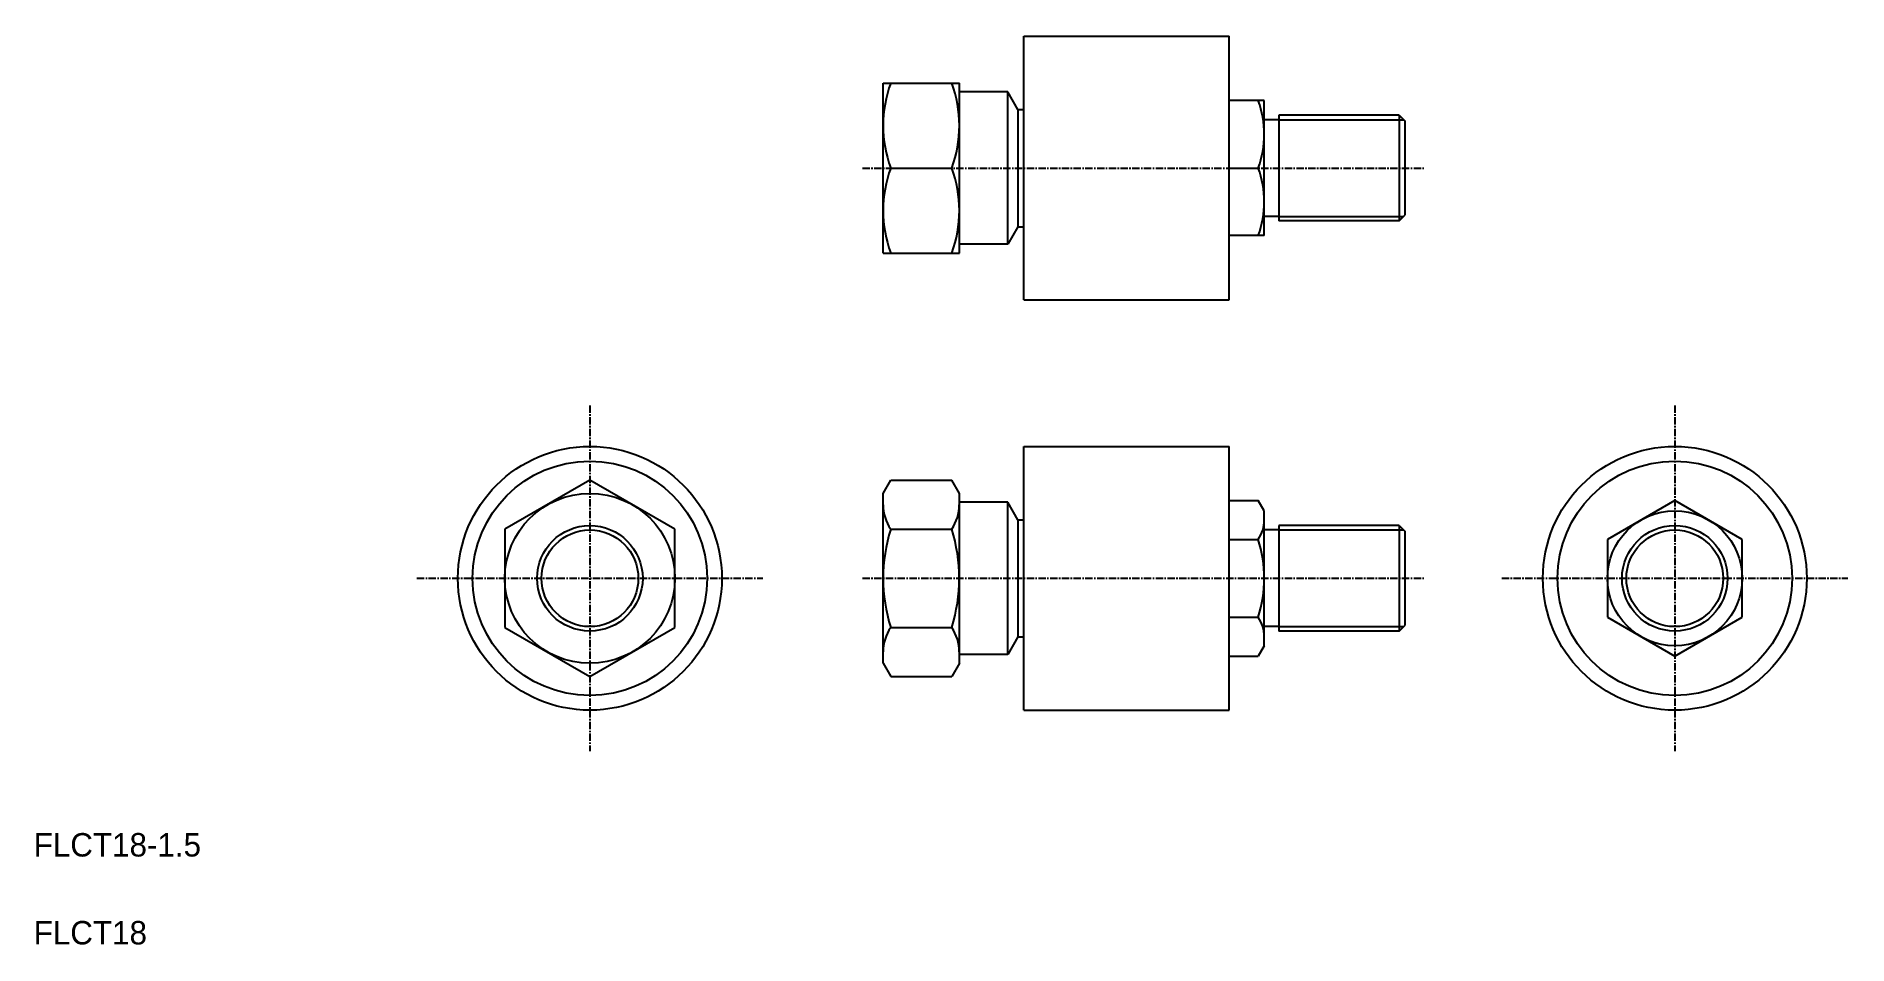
# Model space of a CAD drawing. Extents: x 17 to 326, y 87 to 243.
import ezdxf

# ---------------------------------------------------------------- set-up
doc = ezdxf.new("R2010")
doc.units = 0
doc.linetypes.add('CENTER', pattern=[2, 1.25, -0.25, 0.25, -0.25])
doc.layers.get('0').update_dxf_attribs({"linetype": 'CONTINUOUS'})
doc.layers.add('CENTER', color=1, linetype='CENTER')

msp = doc.modelspace()

# ---------------------------------------------------------------- linework, layer by layer
at = {"color": 7, "linetype": 'CONTINUOUS'}
for p, q in [((185.1, 197.53), (185.1, 242.53)), ((185.1, 242.53), (220.1, 242.53)), ((220.1, 197.53), (220.1, 242.53)), ((161.1, 205.53), (161.1, 234.53)), ((161.1, 234.53), (174.1, 234.53)), ((174.1, 205.53), (174.1, 234.53)), ((182.36, 233.03), (174.1, 233.03)), ((182.36, 207.03), (182.36, 233.03)), ((184.1, 230.03), (182.36, 233.03)), ((184.1, 230.03), (184.1, 210.03)), ((184.1, 230.03), (185.1, 230.03)), ((226.1, 231.53), (220.1, 231.53)), ((226.1, 208.53), (226.1, 231.53)), ((249.1, 229.03), (228.6, 229.03)), ((228.6, 229.03), (228.6, 211.03)), ((249.1, 229.03), (249.1, 211.03)), ((249.1, 229.03), (250.1, 228.03)), ((228.6, 228.28), (226.1, 228.28)), ((250.1, 212.03), (250.1, 228.03)), ((162.39, 220.03), (172.8, 220.03)), ((220.1, 220.03), (225.07, 220.03)), ((228.6, 211.78), (226.1, 211.78)), ((249.1, 211.03), (228.6, 211.03)), ((249.1, 211.03), (250.1, 212.03)), ((182.36, 207.03), (174.1, 207.03)), ((184.1, 210.03), (182.36, 207.03)), ((184.1, 210.03), (185.1, 210.03)), ((226.1, 208.53), (220.1, 208.53)), ((161.1, 205.53), (174.1, 205.53)), ((185.1, 197.53), (220.1, 197.53)), ((185.1, 127.53), (185.1, 172.53)), ((185.1, 172.53), (220.1, 172.53)), ((220.1, 127.53), (220.1, 172.53)), ((111.1, 166.77), (96.6, 158.4)), ((125.6, 158.4), (111.1, 166.77)), ((161.1, 164.53), (162.39, 166.77)), ((161.1, 135.53), (161.1, 164.53)), ((162.39, 166.77), (172.8, 166.77)), ((174.1, 164.53), (172.8, 166.77)), ((174.1, 135.53), (174.1, 164.53)), ((182.36, 163.03), (174.1, 163.03)), ((182.36, 137.03), (182.36, 163.03)), ((184.1, 160.03), (182.36, 163.03)), ((220.1, 163.31), (225.07, 163.31)), ((226.1, 161.53), (225.07, 163.31)), ((226.1, 138.53), (226.1, 161.53)), ((296.1, 163.31), (284.6, 156.67)), ((307.6, 156.67), (296.1, 163.31)), ((96.6, 158.4), (96.6, 141.66)), ((125.6, 141.66), (125.6, 158.4)), ((162.39, 158.4), (172.8, 158.4)), ((184.1, 160.03), (184.1, 140.03)), ((184.1, 160.03), (185.1, 160.03)), ((228.6, 158.28), (226.1, 158.28)), ((249.1, 159.03), (228.6, 159.03)), ((228.6, 159.03), (228.6, 141.03)), ((249.1, 159.03), (249.1, 141.03)), ((249.1, 159.03), (250.1, 158.03)), ((250.1, 142.03), (250.1, 158.03)), ((220.1, 156.67), (225.07, 156.67)), ((284.6, 156.67), (284.6, 143.39)), ((307.6, 143.39), (307.6, 156.67)), ((220.1, 143.39), (225.07, 143.39)), ((284.6, 143.39), (296.1, 136.75)), ((296.1, 136.75), (307.6, 143.39)), ((96.6, 141.66), (111.1, 133.28)), ((111.1, 133.28), (125.6, 141.66)), ((162.39, 141.66), (172.8, 141.66)), ((184.1, 140.03), (182.36, 137.03)), ((184.1, 140.03), (185.1, 140.03)), ((228.6, 141.78), (226.1, 141.78)), ((249.1, 141.03), (228.6, 141.03)), ((249.1, 141.03), (250.1, 142.03)), ((182.36, 137.03), (174.1, 137.03)), ((220.1, 136.75), (225.07, 136.75)), ((226.1, 138.53), (225.07, 136.75)), ((161.1, 135.53), (162.39, 133.28)), ((162.39, 133.28), (172.8, 133.28)), ((174.1, 135.53), (172.8, 133.28)), ((185.1, 127.53), (220.1, 127.53))]:
    msp.add_line(p, q, dxfattribs=at)
at = {"color": 3, "linetype": 'CONTINUOUS'}
for p, q in [((228.6, 228.28), (249.85, 228.28)), ((228.6, 211.78), (249.85, 211.78)), ((228.6, 158.28), (249.85, 158.28)), ((228.6, 141.78), (249.85, 141.78))]:
    msp.add_line(p, q, dxfattribs=at)
at = {"color": 7, "linetype": 'CONTINUOUS'}
for centre, radius in [((111.1, 150.03), 22.5), ((111.1, 150.03), 20), ((296.1, 150.03), 22.5), ((296.1, 150.03), 20), ((111.1, 150.03), 14.5), ((296.1, 150.03), 11.5), ((111.1, 150.03), 9), ((111.1, 150.03), 8.25), ((296.1, 150.03), 9)]:
    msp.add_circle(centre, radius, dxfattribs=at)
at = {"color": 3, "linetype": 'CONTINUOUS'}
msp.add_circle((296.1, 150.03), 8.25, dxfattribs=at)
at = {"color": 7, "linetype": 'CONTINUOUS'}
for centre, radius, start, end in [((182.04, 227.28), 20.94, 159.7438, 200.2562), ((153.16, 227.28), 20.94, 339.7438, 20.2562), ((209.49, 225.78), 16.61, 339.7438, 20.2562), ((182.04, 212.78), 20.94, 159.7438, 200.2562), ((153.16, 212.78), 20.94, 339.7438, 20.2562), ((209.49, 214.28), 16.61, 339.7438, 20.2562), ((168.51, 162.59), 7.41, 180, 214.3842), ((166.68, 162.59), 7.41, 325.6158, 0), ((188.8, 150.03), 27.7, 162.412, 197.588), ((146.39, 150.03), 27.7, 342.412, 17.588), ((220.22, 159.99), 5.88, 325.6158, 0), ((204.12, 150.03), 21.97, 342.412, 17.588), ((220.22, 140.07), 5.88, 0, 34.3842), ((168.51, 137.47), 7.41, 145.6158, 180), ((166.68, 137.47), 7.41, 0, 34.3842)]:
    msp.add_arc(centre, radius, start, end, dxfattribs=at)
at = {"layer": 'CENTER', "color": 1, "linetype": 'CENTER'}
for p, q in [((157.58, 220.03), (253.3, 220.03)), ((111.1, 179.53), (111.1, 120.53)), ((296.1, 179.53), (296.1, 120.53)), ((81.6, 150.03), (140.6, 150.03)), ((157.58, 150.03), (253.3, 150.03)), ((266.6, 150.03), (325.6, 150.03))]:
    msp.add_line(p, q, dxfattribs=at)

# ---------------------------------------------------------------- texts
at = {"color": 7, "linetype": 'CONTINUOUS'}
for s, p in [('FLCT18-1.5', (16.25, 102.56)), ('FLCT18', (16.25, 87.56))]:
    msp.add_text(s, height=4, dxfattribs=at).set_placement(p)

doc.saveas('drawing.dxf')
